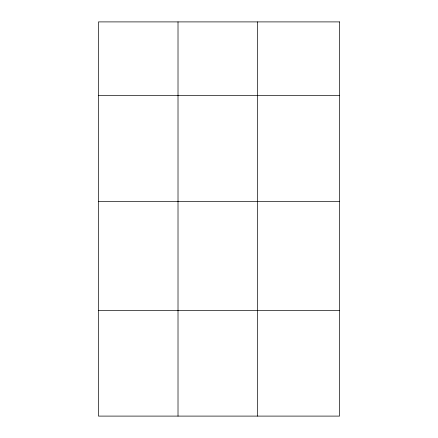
<?xml version="1.0" encoding="UTF-8"?>
<svg xmlns="http://www.w3.org/2000/svg" width="438" height="438" viewBox="0 0 438 438"><rect width="100%" height="100%" fill="white"/><g stroke="black" fill="none" stroke-linecap="round" stroke-linejoin="round"><path stroke-width="0.66" d="M98.451 95.626L339.549 95.626M98.451 201.381L339.549 201.381M98.451 310.345L339.549 310.345M257.577 21.9L257.577 416.1M178.014 21.9L178.014 416.1M339.549 21.9L98.451 21.9L98.451 416.1L339.549 416.1L339.549 21.9"/></g></svg>
